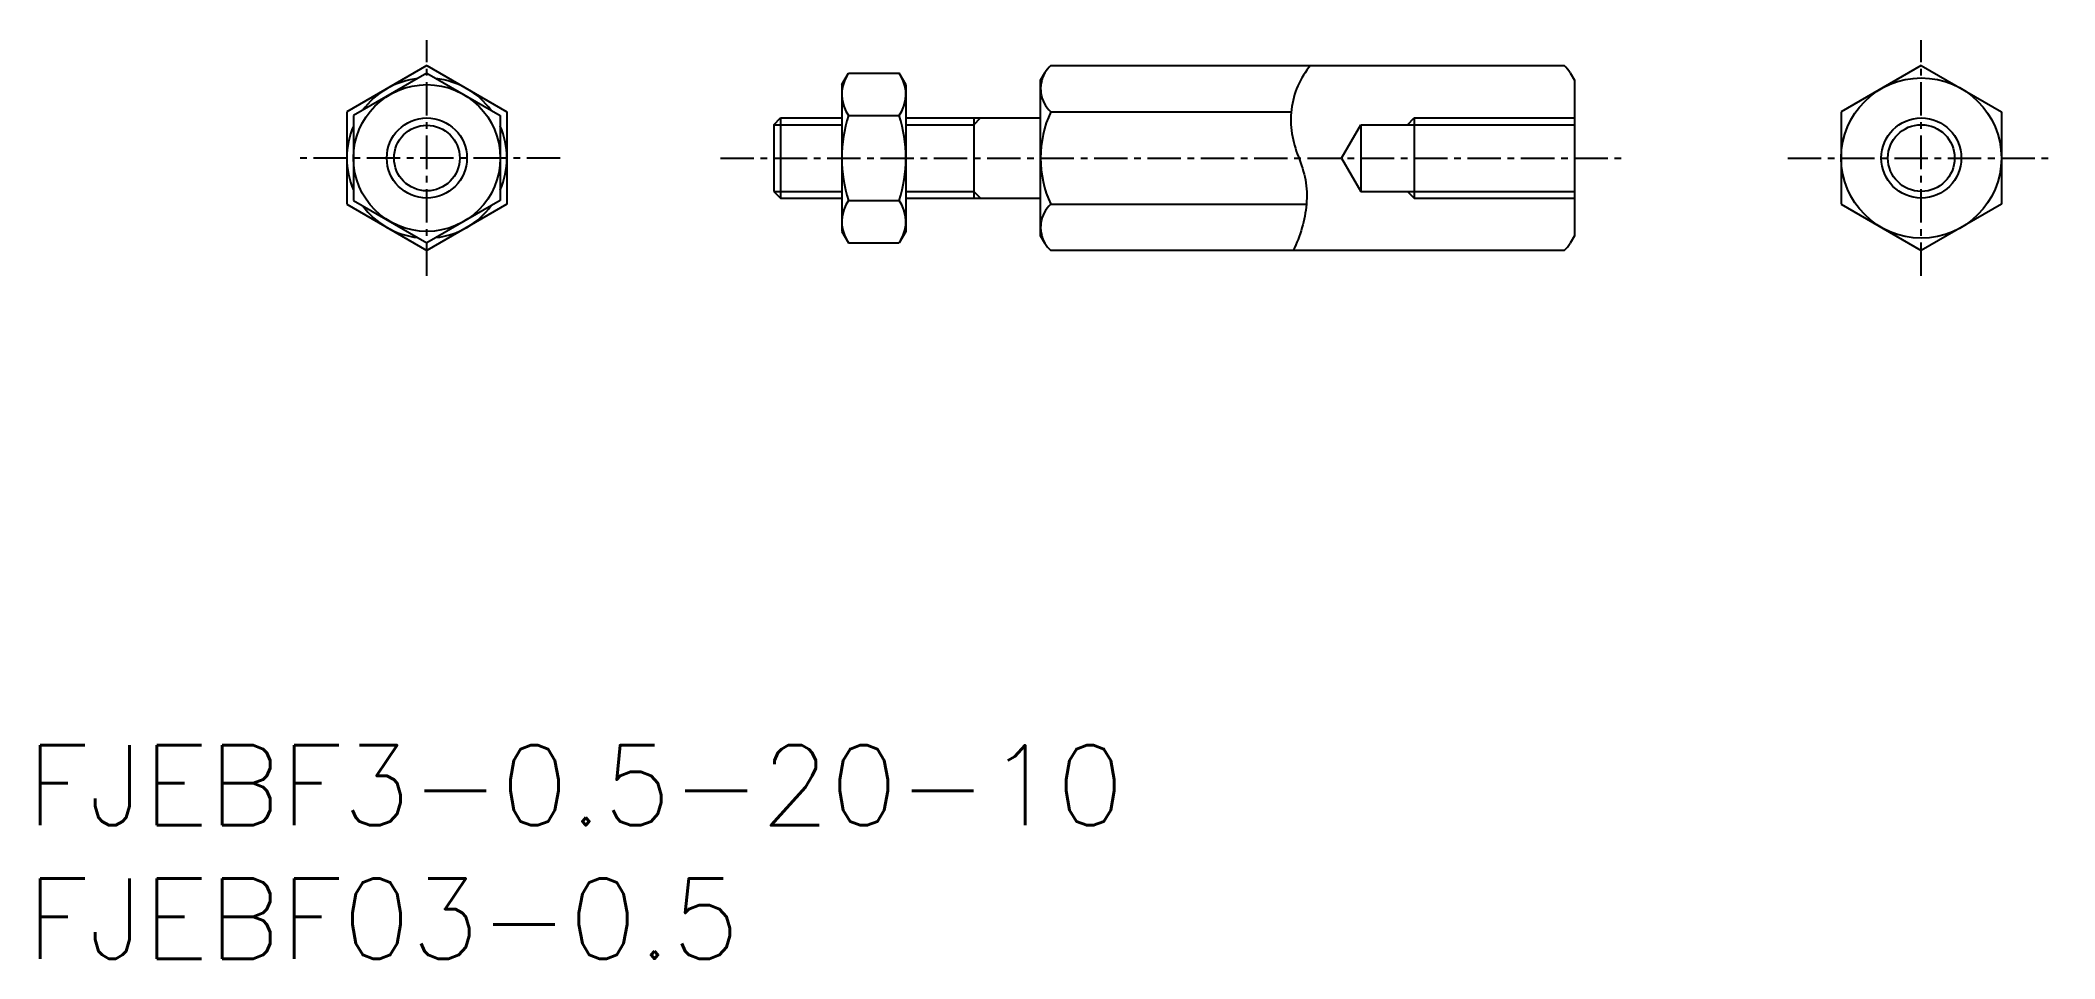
# Model space of a CAD drawing. Extents: x 0.5 to 76, y 0 to 34.4.
import ezdxf

# ---------------------------------------------------------------- set-up
doc = ezdxf.new("R2010")
doc.units = 0
doc.linetypes.add('CENTER', pattern=[2, 1.25, -0.25, 0.25, -0.25])
doc.layers.get('0').update_dxf_attribs({"linetype": 'CONTINUOUS'})
doc.layers.add('CENTER', color=1, linetype='CENTER')
doc.styles.get("Standard").update_dxf_attribs({"font": 'txt.shx'})

# ---------------------------------------------------------------- blocks, each defined once
blk = doc.blocks.new('*U21')
at = {"color": 7, "linetype": 'CONTINUOUS'}
blk.add_text('FJEBF03-0.5', height=3, dxfattribs=at).set_placement((0, 0))
blk = doc.blocks.new('*U22')
at = {"color": 7, "linetype": 'CONTINUOUS'}
blk.add_text('FJEBF3-0.5-20-10', height=3, dxfattribs=at).set_placement((0, 5))

msp = doc.modelspace()

# ---------------------------------------------------------------- linework, layer by layer
at = {"color": 7, "linetype": 'CONTINUOUS'}
for p, q in [((15, 33.464), (12, 31.732)), ((15, 33.464), (18, 31.732)), ((38.379, 33.464), (57.621, 33.464)), ((71, 33.464), (68, 31.732)), ((71, 33.464), (74, 31.732)), ((15, 33.175), (12.25, 31.588)), ((15, 33.175), (17.75, 31.588)), ((38, 32.914), (38.158, 33.188)), ((38, 27.086), (38, 32.914)), ((57.842, 33.188), (58, 32.914)), ((58, 32.914), (58, 27.086)), ((12, 31.732), (12, 28.268)), ((18, 31.732), (18, 28.268)), ((38.379, 31.732), (47.39, 31.732)), ((68, 31.732), (68, 28.268)), ((74, 31.732), (74, 28.268)), ((12.25, 31.588), (12.25, 28.412)), ((17.75, 31.588), (17.75, 28.412)), ((12, 28.268), (15, 26.536)), ((12.25, 28.412), (15, 26.825)), ((17.75, 28.412), (15, 26.825)), ((18, 28.268), (15, 26.536)), ((38.379, 28.268), (47.958, 28.268)), ((68, 28.268), (71, 26.536)), ((74, 28.268), (71, 26.536)), ((38.158, 26.812), (38, 27.086)), ((57.621, 26.536), (38.379, 26.536)), ((58, 27.086), (57.842, 26.812))]:
    msp.add_line(p, q, dxfattribs=at)
for p, q in [((30.55, 32.75), (30.796, 33.175)), ((30.55, 32.75), (30.55, 27.25)), ((30.796, 33.175), (32.704, 33.175)), ((32.95, 32.75), (32.704, 33.175)), ((32.95, 32.75), (32.95, 27.25)), ((28, 31.25), (28.25, 31.5)), ((28, 31.25), (28, 28.75)), ((28.25, 31.5), (30.55, 31.5)), ((28.25, 31.5), (28.25, 28.5)), ((30.802, 31.588), (32.698, 31.588)), ((32.95, 31.5), (38, 31.5)), ((35.5, 31.5), (35.5, 28.5)), ((49.278, 30), (50, 31.25)), ((50, 31.25), (58, 31.25)), ((50, 31.25), (50, 28.75)), ((52, 31.5), (52, 28.5)), ((49.278, 30), (50, 28.75)), ((28, 28.75), (28.25, 28.5)), ((50, 28.75), (58, 28.75)), ((28.25, 28.5), (30.55, 28.5)), ((30.802, 28.412), (32.698, 28.412)), ((32.95, 28.5), (38, 28.5)), ((30.55, 27.25), (30.796, 26.825)), ((32.95, 27.25), (32.704, 26.825)), ((30.796, 26.825), (32.704, 26.825))]:
    msp.add_line(p, q)
at = {"color": 3}
for p, q in [((28, 31.25), (30.55, 31.25)), ((32.95, 31.25), (35.5, 31.25)), ((35.5, 31.25), (35.75, 31.5)), ((51.75, 31.25), (52, 31.5)), ((52, 31.5), (58, 31.5)), ((28, 28.75), (30.55, 28.75)), ((32.95, 28.75), (35.5, 28.75)), ((35.5, 28.75), (35.75, 28.5)), ((51.75, 28.75), (52, 28.5)), ((52, 28.5), (58, 28.5))]:
    msp.add_line(p, q, dxfattribs=at)
msp.add_lwpolyline([(48.115, 33.465, 0.072489), (47.634, 32.699, 0.072346), (47.4, 31.824, 0.067803), (47.414, 30.919, 0.052156), (47.658, 30.046, -0.041929), (47.923, 29.179, -0.066878), (47.958, 28.275, -0.046879), (47.792, 27.383, -0.046151), (47.465, 26.536)], format="xyb", dxfattribs=at)
at = {"color": 7, "linetype": 'CONTINUOUS'}
for centre, radius in [((15, 30), 2.75), ((71, 30), 3), ((15, 30), 1.23)]:
    msp.add_circle(centre, radius, dxfattribs=at)
at = {"color": 3, "linetype": 'CONTINUOUS'}
msp.add_circle((15, 30), 1.5, dxfattribs=at)
at = {"color": 3}
msp.add_circle((71, 30), 1.5, dxfattribs=at)
msp.add_circle((71, 30), 1.25)
at = {"color": 7, "linetype": 'CONTINUOUS'}
for centre, radius, start, end in [((39.179, 32.598), 1.179, 132.73444, 150), ((56.821, 32.598), 1.179, 30, 47.26556), ((15, 30), 3, 96.44354, 143.55646), ((15, 30), 3, 36.44354, 83.55646), ((39.179, 32.598), 1.179, 150, 227.26556), ((42.148, 30), 4.148, 155.31796, 204.68204), ((15, 30), 3, 156.44354, 203.55646), ((15, 30), 3, 336.44354, 23.55646), ((15, 30), 3, 216.44354, 263.55646), ((15, 30), 3, 276.44354, 323.55646), ((39.179, 27.402), 1.179, 132.73444, 210), ((39.179, 27.402), 1.179, 210, 227.26556), ((56.821, 27.402), 1.179, 312.73444, 330)]:
    msp.add_arc(centre, radius, start, end, dxfattribs=at)
for centre, radius, start, end in [((31.925, 32.382), 1.375, 150, 215.26441), ((31.575, 32.382), 1.375, 324.7356, 30), ((35.672, 30), 5.122, 161.94029, 198.05972), ((27.828, 30), 5.122, 341.94028, 18.05972), ((31.925, 27.618), 1.375, 144.7356, 210), ((31.575, 27.618), 1.375, 330, 35.2644)]:
    msp.add_arc(centre, radius, start, end)
at = {"layer": 'CENTER', "color": 1, "linetype": 'CENTER'}
for p, q in [((15, 25.589), (15, 34.411)), ((71, 25.589), (71, 34.411)), ((20, 30), (10, 30)), ((26, 30), (60, 30)), ((66, 30), (76, 30))]:
    msp.add_line(p, q, dxfattribs=at)

# ---------------------------------------------------------------- block references
at = {"color": 7, "linetype": 'CONTINUOUS'}
for name in ['*U22', '*U21']:
    msp.add_blockref(name, (0, 0), dxfattribs=at)

doc.saveas('drawing.dxf')
